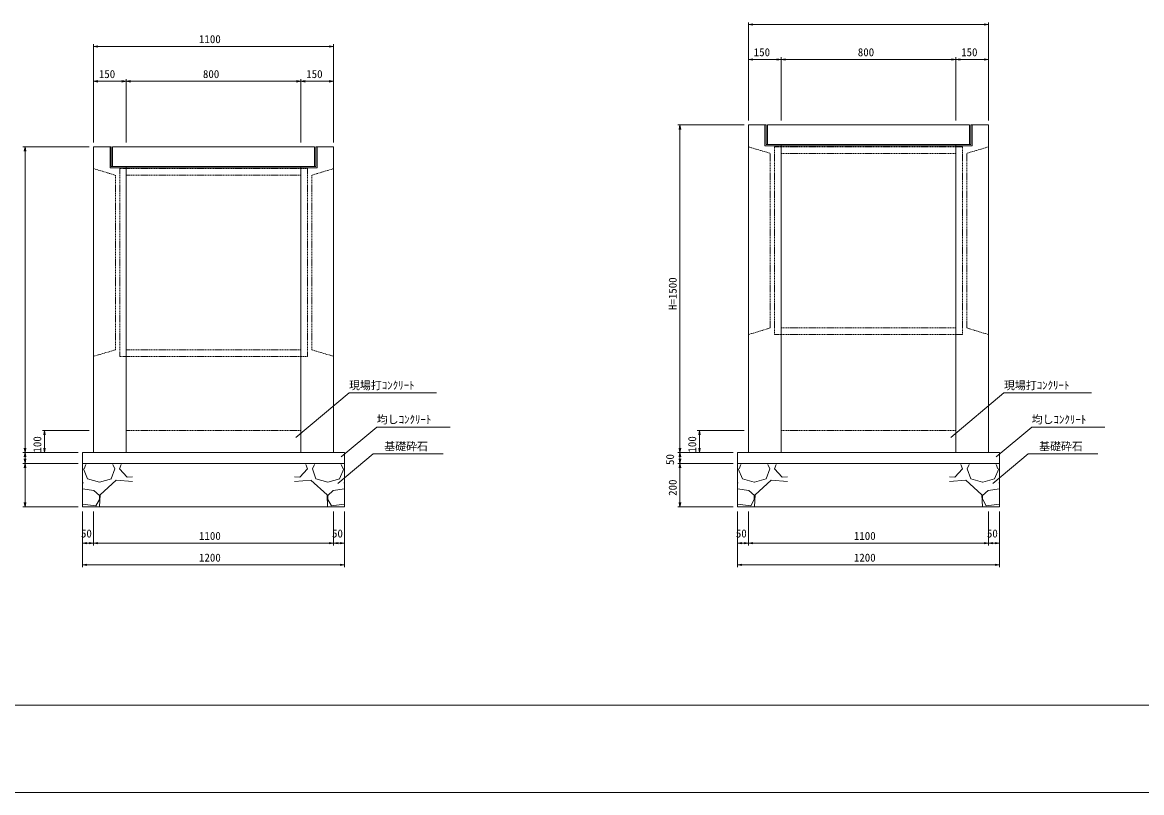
# Model space of a CAD drawing. Units: millimetres on the paper. Extents: x 0 to 841, y 0 to 594.
# Drawn here: x 216.5 to 472.9, y 0 to 176.4 of the extents above; entities that cross this region are included whole.
import ezdxf
from ezdxf.enums import TextEntityAlignment as Align

# ---------------------------------------------------------------- set-up
doc = ezdxf.new("R2010")
doc.units = ezdxf.units.MM
doc.linetypes.add('USER1', pattern=[0.375, 0.25, -0.125])
for name, color, linetype, lineweight in [('D-STR-DIM（寸法）', 7, 'Continuous', 18), ('D-STR-HTXT（旗揚げ）', 7, 'Continuous', 18), ('D-STR-STR1（構造物）', 4, 'Continuous', 18), ('D-STR-STRn（構造物）', 7, 'Continuous', 18), ('D-STR（構造物外形線）', 1, 'Continuous', 18), ('D-TTL(外枠）', 2, 'Continuous', 18), ('DEFPOINTS_2', 8, 'Continuous', 18)]:
    doc.layers.add(name, color=color, linetype=linetype, lineweight=lineweight)
doc.layers.add('D-STR-TXT（文字）', color=7, linetype='Continuous')
doc.styles.add('ＭＳ ゴシック', font='')
doc.styles.get('ＭＳ ゴシック').set_extended_font_data('MS Gothic')

msp = doc.modelspace()

# ---------------------------------------------------------------- linework, layer by layer
at = {"layer": 'D-STR-DIM（寸法）'}
for p, q in [((382.802, 153.922), (382.802, 176.422)), ((382.802, 175.922), (383.802, 176.088)), ((383.802, 175.755), (382.802, 175.922)), ((382.802, 175.922), (383.802, 175.922)), ((383.802, 175.922), (436.802, 175.922)), ((436.802, 176.088), (437.802, 175.922)), ((437.802, 175.922), (436.802, 175.755)), ((437.802, 175.922), (436.802, 175.922)), ((437.802, 153.922), (437.802, 176.422)), ((232.802, 148.922), (232.802, 171.422)), ((232.802, 170.922), (233.802, 171.088)), ((233.802, 170.755), (232.802, 170.922)), ((232.802, 170.922), (233.802, 170.922)), ((233.802, 170.922), (286.802, 170.922)), ((286.802, 171.088), (287.802, 170.922)), ((287.802, 170.922), (286.802, 170.755)), ((287.802, 170.922), (286.802, 170.922)), ((287.802, 148.922), (287.802, 171.422)), ((382.802, 153.922), (382.802, 168.422)), ((382.802, 167.922), (383.802, 168.088)), ((383.802, 167.755), (382.802, 167.922)), ((382.802, 167.922), (383.802, 167.922)), ((383.802, 167.922), (389.302, 167.922)), ((389.302, 168.088), (390.302, 167.922)), ((390.302, 167.922), (389.302, 167.755)), ((390.302, 167.922), (389.302, 167.922)), ((390.302, 153.922), (390.302, 168.422)), ((390.302, 153.922), (390.302, 168.422)), ((390.302, 167.922), (391.302, 168.088)), ((391.302, 167.755), (390.302, 167.922)), ((390.302, 167.922), (391.302, 167.922)), ((391.302, 167.922), (429.302, 167.922)), ((429.302, 168.088), (430.302, 167.922)), ((430.302, 167.922), (429.302, 167.755)), ((430.302, 167.922), (429.302, 167.922)), ((430.302, 153.922), (430.302, 168.422)), ((430.302, 153.922), (430.302, 168.422)), ((430.302, 167.922), (431.302, 168.088)), ((431.302, 167.755), (430.302, 167.922)), ((430.302, 167.922), (431.302, 167.922)), ((431.302, 167.922), (436.802, 167.922)), ((436.802, 168.088), (437.802, 167.922)), ((437.802, 167.922), (436.802, 167.755)), ((437.802, 167.922), (436.802, 167.922)), ((437.802, 153.922), (437.802, 168.422)), ((232.802, 148.922), (232.802, 163.422)), ((232.802, 162.922), (233.802, 163.088)), ((233.802, 162.755), (232.802, 162.922)), ((232.802, 162.922), (233.802, 162.922)), ((233.802, 162.922), (239.302, 162.922)), ((239.302, 163.088), (240.302, 162.922)), ((240.302, 162.922), (239.302, 162.755)), ((240.302, 162.922), (239.302, 162.922)), ((240.302, 148.922), (240.302, 163.422)), ((240.302, 148.922), (240.302, 163.422)), ((240.302, 162.922), (241.302, 163.088)), ((241.302, 162.755), (240.302, 162.922)), ((240.302, 162.922), (241.302, 162.922)), ((241.302, 162.922), (279.302, 162.922)), ((279.302, 163.088), (280.302, 162.922)), ((280.302, 162.922), (279.302, 162.755)), ((280.302, 162.922), (279.302, 162.922)), ((280.302, 148.922), (280.302, 163.422)), ((280.302, 148.922), (280.302, 163.422)), ((280.302, 162.922), (281.302, 163.088)), ((281.302, 162.755), (280.302, 162.922)), ((280.302, 162.922), (281.302, 162.922)), ((281.302, 162.922), (286.802, 162.922)), ((286.802, 163.088), (287.802, 162.922)), ((287.802, 162.922), (286.802, 162.755)), ((287.802, 162.922), (286.802, 162.922)), ((287.802, 148.922), (287.802, 163.422)), ((381.802, 152.922), (366.616, 152.922)), ((366.95, 151.922), (367.116, 152.922)), ((367.116, 152.922), (367.283, 151.922)), ((367.116, 152.922), (367.116, 151.922)), ((367.116, 151.922), (367.116, 78.922)), ((231.802, 147.922), (216.616, 147.922)), ((216.95, 146.922), (217.116, 147.922)), ((217.116, 147.922), (217.283, 146.922)), ((217.116, 147.922), (217.116, 146.922)), ((217.116, 146.922), (217.116, 78.922)), ((231.802, 82.922), (221.086, 82.922)), ((221.42, 81.922), (221.586, 82.922)), ((221.586, 82.922), (221.753, 81.922)), ((221.586, 82.922), (221.586, 81.922)), ((381.802, 82.922), (371.086, 82.922)), ((371.42, 81.922), (371.586, 82.922)), ((371.586, 82.922), (371.753, 81.922)), ((371.586, 82.922), (371.586, 81.922)), ((221.586, 81.922), (221.586, 78.922)), ((371.586, 81.922), (371.586, 78.922)), ((229.302, 77.922), (216.616, 77.922)), ((226.802, 77.922), (216.616, 77.922)), ((217.116, 77.922), (216.95, 78.922)), ((216.95, 76.922), (217.116, 77.922)), ((217.283, 78.922), (217.116, 77.922)), ((217.116, 77.922), (217.116, 78.922)), ((217.116, 77.922), (217.283, 76.922)), ((217.116, 77.922), (217.116, 76.922)), ((217.116, 76.922), (217.116, 76.422)), ((229.302, 77.922), (221.086, 77.922)), ((221.586, 77.922), (221.42, 78.922)), ((221.753, 78.922), (221.586, 77.922)), ((221.586, 77.922), (221.586, 78.922)), ((379.302, 77.922), (366.616, 77.922)), ((376.802, 77.922), (366.616, 77.922)), ((367.116, 77.922), (366.95, 78.922)), ((366.95, 76.922), (367.116, 77.922)), ((367.283, 78.922), (367.116, 77.922)), ((367.116, 77.922), (367.116, 78.922)), ((367.116, 77.922), (367.283, 76.922)), ((367.116, 77.922), (367.116, 76.922)), ((367.116, 76.922), (367.116, 76.422)), ((379.302, 77.922), (371.086, 77.922)), ((371.586, 77.922), (371.42, 78.922)), ((371.753, 78.922), (371.586, 77.922)), ((371.586, 77.922), (371.586, 78.922)), ((229.302, 75.422), (216.616, 75.422)), ((229.302, 75.422), (216.616, 75.422)), ((217.116, 75.422), (216.95, 76.422)), ((216.95, 74.422), (217.116, 75.422)), ((217.283, 76.422), (217.116, 75.422)), ((217.116, 75.422), (217.116, 76.422)), ((217.116, 75.422), (217.283, 74.422)), ((217.116, 75.422), (217.116, 74.422)), ((217.116, 74.422), (217.116, 66.422)), ((379.302, 75.422), (366.616, 75.422)), ((379.302, 75.422), (366.616, 75.422)), ((367.116, 75.422), (366.95, 76.422)), ((366.95, 74.422), (367.116, 75.422)), ((367.283, 76.422), (367.116, 75.422)), ((367.116, 75.422), (367.116, 76.422)), ((367.116, 75.422), (367.283, 74.422)), ((367.116, 75.422), (367.116, 74.422)), ((367.116, 74.422), (367.116, 66.422)), ((229.302, 65.422), (216.616, 65.422)), ((217.116, 65.422), (216.95, 66.422)), ((217.283, 66.422), (217.116, 65.422)), ((217.116, 65.422), (217.116, 66.422)), ((230.302, 64.422), (230.302, 56.629)), ((230.302, 64.422), (230.302, 51.661)), ((232.802, 64.422), (232.802, 56.629)), ((232.802, 64.422), (232.802, 56.629)), ((287.802, 64.422), (287.802, 56.629)), ((287.802, 64.422), (287.802, 56.629)), ((290.302, 64.422), (290.302, 56.629)), ((290.302, 64.422), (290.302, 51.661)), ((379.302, 65.422), (366.616, 65.422)), ((367.116, 65.422), (366.95, 66.422)), ((367.283, 66.422), (367.116, 65.422)), ((367.116, 65.422), (367.116, 66.422)), ((380.302, 64.422), (380.302, 56.629)), ((380.302, 64.422), (380.302, 51.661)), ((382.802, 64.422), (382.802, 56.629)), ((382.802, 64.422), (382.802, 56.629)), ((437.802, 64.422), (437.802, 56.629)), ((437.802, 64.422), (437.802, 56.629)), ((440.302, 64.422), (440.302, 56.629)), ((440.302, 64.422), (440.302, 51.661)), ((230.302, 57.129), (231.302, 57.296)), ((231.302, 56.962), (230.302, 57.129)), ((230.302, 57.129), (231.302, 57.129)), ((231.802, 57.129), (231.302, 57.129)), ((231.802, 57.296), (232.802, 57.129)), ((232.802, 57.129), (231.802, 56.962)), ((232.802, 57.129), (231.802, 57.129)), ((232.802, 57.129), (233.802, 57.296)), ((233.802, 56.962), (232.802, 57.129)), ((232.802, 57.129), (233.802, 57.129)), ((286.802, 57.129), (233.802, 57.129)), ((286.802, 57.296), (287.802, 57.129)), ((287.802, 57.129), (286.802, 56.962)), ((287.802, 57.129), (286.802, 57.129)), ((287.802, 57.129), (288.802, 57.296)), ((288.802, 56.962), (287.802, 57.129)), ((287.802, 57.129), (288.802, 57.129)), ((288.802, 57.129), (289.302, 57.129)), ((289.302, 57.296), (290.302, 57.129)), ((290.302, 57.129), (289.302, 56.962)), ((290.302, 57.129), (289.302, 57.129)), ((380.302, 57.129), (381.302, 57.296)), ((381.302, 56.962), (380.302, 57.129)), ((380.302, 57.129), (381.302, 57.129)), ((381.802, 57.129), (381.302, 57.129)), ((381.802, 57.296), (382.802, 57.129)), ((382.802, 57.129), (381.802, 56.962)), ((382.802, 57.129), (381.802, 57.129)), ((382.802, 57.129), (383.802, 57.296)), ((383.802, 56.962), (382.802, 57.129)), ((382.802, 57.129), (383.802, 57.129)), ((436.802, 57.129), (383.802, 57.129)), ((436.802, 57.296), (437.802, 57.129)), ((437.802, 57.129), (436.802, 56.962)), ((437.802, 57.129), (436.802, 57.129)), ((437.802, 57.129), (438.802, 57.296)), ((438.802, 56.962), (437.802, 57.129)), ((437.802, 57.129), (438.802, 57.129)), ((438.802, 57.129), (439.302, 57.129)), ((439.302, 57.296), (440.302, 57.129)), ((440.302, 57.129), (439.302, 56.962)), ((440.302, 57.129), (439.302, 57.129)), ((230.302, 52.161), (231.302, 52.328)), ((231.302, 51.994), (230.302, 52.161)), ((230.302, 52.161), (231.302, 52.161)), ((289.302, 52.161), (231.302, 52.161)), ((289.302, 52.328), (290.302, 52.161)), ((290.302, 52.161), (289.302, 51.994)), ((290.302, 52.161), (289.302, 52.161)), ((380.302, 52.161), (381.302, 52.328)), ((381.302, 51.994), (380.302, 52.161)), ((380.302, 52.161), (381.302, 52.161)), ((439.302, 52.161), (381.302, 52.161)), ((439.302, 52.328), (440.302, 52.161)), ((440.302, 52.161), (439.302, 51.994)), ((440.302, 52.161), (439.302, 52.161))]:
    msp.add_line(p, q, dxfattribs=at)
at = {"layer": 'D-STR-HTXT（旗揚げ）'}
for p, q in [((279.139, 81.348), (291.324, 91.562)), ((311.359, 91.562), (291.324, 91.562)), ((429.139, 81.348), (441.324, 91.562)), ((461.359, 91.562), (441.324, 91.562)), ((289.558, 76.923), (297.682, 83.733)), ((314.449, 83.733), (297.682, 83.733)), ((439.558, 76.923), (447.682, 83.733)), ((464.449, 83.733), (447.682, 83.733)), ((288.761, 70.796), (296.884, 77.606)), ((312.858, 77.606), (296.884, 77.606)), ((438.761, 70.796), (446.884, 77.606)), ((462.858, 77.606), (446.884, 77.606))]:
    msp.add_line(p, q, dxfattribs=at)
at = {"layer": 'D-STR-STR1（構造物）'}
for p, q in [((386.577, 152.922), (386.577, 148.122)), ((386.877, 152.922), (386.577, 152.922)), ((386.577, 148.122), (386.577, 152.922)), ((386.877, 148.422), (386.877, 152.922)), ((387.177, 148.422), (387.177, 152.922)), ((433.427, 152.922), (387.177, 152.922)), ((433.427, 152.922), (433.427, 148.422)), ((434.027, 152.922), (433.727, 152.922)), ((433.727, 148.422), (433.727, 152.922)), ((434.027, 152.922), (434.027, 148.122)), ((434.027, 148.272), (434.027, 152.922)), ((236.577, 147.922), (236.577, 143.122)), ((236.877, 147.922), (236.577, 147.922)), ((236.577, 143.122), (236.577, 147.922)), ((236.877, 143.422), (236.877, 147.922)), ((237.177, 143.422), (237.177, 147.922)), ((283.427, 147.922), (237.177, 147.922)), ((283.427, 147.922), (283.427, 143.422)), ((284.027, 147.922), (283.727, 147.922)), ((283.727, 143.422), (283.727, 147.922)), ((284.027, 147.922), (284.027, 143.122)), ((284.027, 143.272), (284.027, 147.922)), ((386.577, 148.122), (434.027, 148.122)), ((433.727, 148.422), (386.877, 148.422)), ((236.577, 143.122), (284.027, 143.122)), ((283.727, 143.422), (236.877, 143.422))]:
    msp.add_line(p, q, dxfattribs=at)
at = {"layer": 'D-STR-STR1（構造物）', "color": 7, "linetype": 'USER1'}
for p, q in [((240.302, 82.922), (280.302, 82.922)), ((390.302, 82.922), (430.302, 82.922))]:
    msp.add_line(p, q, dxfattribs=at)
at = {"layer": 'D-STR-STRn（構造物）'}
for p, q in [((230.302, 77.922), (230.302, 65.422)), ((232.802, 77.922), (230.302, 77.922)), ((287.802, 77.922), (290.302, 77.922)), ((290.302, 77.922), (290.302, 65.422)), ((380.302, 77.922), (380.302, 65.422)), ((382.802, 77.922), (380.302, 77.922)), ((437.802, 77.922), (440.302, 77.922)), ((440.302, 77.922), (440.302, 65.422)), ((290.302, 75.422), (230.302, 75.422)), ((230.654, 74.143), (231.075, 75.126)), ((237.212, 75.126), (237.667, 74.14)), ((238.78, 74.136), (239.151, 75.126)), ((281.823, 74.136), (281.452, 75.126)), ((283.392, 75.126), (282.937, 74.14)), ((289.95, 74.143), (289.529, 75.126)), ((440.302, 75.422), (380.302, 75.422)), ((380.654, 74.143), (381.075, 75.126)), ((387.212, 75.126), (387.667, 74.14)), ((388.78, 74.136), (389.151, 75.126)), ((431.823, 74.136), (431.452, 75.126)), ((433.392, 75.126), (432.937, 74.14)), ((439.95, 74.143), (439.529, 75.126)), ((230.48, 74.14), (231.437, 71.905)), ((231.426, 71.89), (234.139, 71.092)), ((234.168, 71.091), (236.881, 71.889)), ((236.872, 71.894), (237.67, 74.129)), ((240.536, 72.25), (238.781, 74.165)), ((241.765, 72.351), (240.519, 72.242)), ((278.839, 72.351), (280.085, 72.242)), ((280.067, 72.25), (281.823, 74.165)), ((283.732, 71.894), (282.934, 74.129)), ((286.435, 71.091), (283.722, 71.889)), ((289.178, 71.89), (286.465, 71.092)), ((290.124, 74.14), (289.166, 71.905)), ((380.48, 74.14), (381.437, 71.905)), ((381.426, 71.89), (384.139, 71.092)), ((384.168, 71.091), (386.881, 71.889)), ((386.872, 71.894), (387.67, 74.129)), ((390.536, 72.25), (388.781, 74.165)), ((391.765, 72.351), (390.519, 72.242)), ((428.839, 72.351), (430.085, 72.242)), ((430.067, 72.25), (431.823, 74.165)), ((433.732, 71.894), (432.934, 74.129)), ((436.435, 71.091), (433.722, 71.889)), ((439.178, 71.89), (436.465, 71.092)), ((440.124, 74.14), (439.166, 71.905)), ((230.485, 70.947), (230.302, 71.008)), ((230.302, 70.853), (230.466, 70.951)), ((232.897, 69.204), (230.302, 69.594)), ((237.997, 71.587), (234.327, 68.236)), ((241.765, 71.247), (237.988, 71.562)), ((278.839, 71.247), (282.616, 71.562)), ((282.606, 71.587), (286.277, 68.236)), ((287.706, 69.204), (290.302, 69.594)), ((290.119, 70.947), (290.302, 71.008)), ((290.302, 70.853), (290.138, 70.951)), ((380.485, 70.947), (380.302, 71.008)), ((380.302, 70.853), (380.466, 70.951)), ((382.897, 69.204), (380.302, 69.594)), ((387.997, 71.587), (384.327, 68.236)), ((391.765, 71.247), (387.988, 71.562)), ((428.839, 71.247), (432.616, 71.562)), ((432.606, 71.587), (436.277, 68.236)), ((437.706, 69.204), (440.302, 69.594)), ((440.119, 70.947), (440.302, 71.008)), ((440.302, 70.853), (440.138, 70.951)), ((234.17, 68.055), (232.893, 69.172)), ((233.335, 65.674), (234.133, 67.111)), ((234.153, 67.117), (234.153, 68.075)), ((234.316, 68.23), (234.189, 65.55)), ((286.288, 68.23), (286.415, 65.55)), ((286.434, 68.055), (287.711, 69.172)), ((286.451, 67.117), (286.451, 68.075)), ((287.269, 65.674), (286.471, 67.111)), ((384.17, 68.055), (382.893, 69.172)), ((383.335, 65.674), (384.133, 67.111)), ((384.153, 67.117), (384.153, 68.075)), ((384.316, 68.23), (384.189, 65.55)), ((436.288, 68.23), (436.415, 65.55)), ((436.434, 68.055), (437.711, 69.172)), ((436.451, 67.117), (436.451, 68.075)), ((437.269, 65.674), (436.471, 67.111)), ((230.302, 66.041), (233.36, 65.674)), ((230.302, 65.422), (290.302, 65.422)), ((290.302, 66.041), (287.243, 65.674)), ((380.302, 66.041), (383.36, 65.674)), ((380.302, 65.422), (440.302, 65.422)), ((440.302, 66.041), (437.243, 65.674))]:
    msp.add_line(p, q, dxfattribs=at)
at = {"layer": 'D-STR（構造物外形線）'}
for p, q in [((382.802, 77.922), (382.802, 152.922)), ((382.802, 152.922), (386.577, 152.922)), ((386.577, 148.422), (386.577, 152.922)), ((434.027, 152.922), (437.802, 152.922)), ((434.027, 152.922), (434.027, 148.422)), ((437.802, 152.922), (437.802, 77.922)), ((232.802, 77.922), (232.802, 147.922)), ((232.802, 147.922), (236.577, 147.922)), ((236.577, 143.422), (236.577, 147.922)), ((284.027, 147.922), (287.802, 147.922)), ((284.027, 147.922), (284.027, 143.422)), ((287.802, 147.922), (287.802, 77.922)), ((390.302, 148.422), (390.302, 77.922)), ((430.302, 148.422), (430.302, 77.922)), ((240.302, 143.422), (240.302, 77.922)), ((280.302, 143.422), (280.302, 77.922)), ((287.802, 77.922), (232.802, 77.922)), ((437.802, 77.922), (382.802, 77.922))]:
    msp.add_line(p, q, dxfattribs=at)
at = {"layer": 'D-STR（構造物外形線）', "linetype": 'USER1'}
for p, q in [((382.802, 147.922), (387.802, 146.422)), ((387.802, 146.422), (387.802, 106.422)), ((388.802, 147.922), (431.802, 147.922)), ((388.802, 147.922), (388.802, 104.922)), ((390.302, 146.422), (430.302, 146.422)), ((390.302, 146.422), (390.302, 106.422)), ((430.302, 146.422), (430.302, 106.422)), ((431.802, 147.922), (431.802, 104.922)), ((437.802, 147.922), (432.802, 146.422)), ((432.802, 146.422), (432.802, 106.422)), ((232.802, 142.922), (237.802, 141.422)), ((237.802, 141.422), (237.802, 101.422)), ((238.802, 142.922), (281.802, 142.922)), ((238.802, 142.922), (238.802, 99.922)), ((240.302, 141.422), (280.302, 141.422)), ((240.302, 141.422), (240.302, 101.422)), ((280.302, 141.422), (280.302, 101.422)), ((281.802, 142.922), (281.802, 99.922)), ((287.802, 142.922), (282.802, 141.422)), ((282.802, 141.422), (282.802, 101.422)), ((387.802, 106.422), (382.802, 104.922)), ((390.302, 106.422), (430.302, 106.422)), ((432.802, 106.422), (437.802, 104.922)), ((388.802, 104.922), (431.802, 104.922)), ((237.802, 101.422), (232.802, 99.922)), ((240.302, 101.422), (280.302, 101.422)), ((282.802, 101.422), (287.802, 99.922)), ((238.802, 99.922), (281.802, 99.922))]:
    msp.add_line(p, q, dxfattribs=at)
at = {"layer": 'D-TTL(外枠）'}
msp.add_line((818, 20), (23, 20), dxfattribs=at)
at = {"layer": 'DEFPOINTS_2'}
msp.add_line((0, 0), (841, 0), dxfattribs=at)

# ---------------------------------------------------------------- texts
at = {"layer": 'D-STR-DIM（寸法）', "style": 'ＭＳ ゴシック'}
for s, p in [('1100', (256.958, 171.122)), ('150', (384.02, 168.122)), ('800', (407.859, 168.122)), ('150', (431.52, 168.122)), ('150', (234.02, 163.122)), ('800', (257.859, 163.122)), ('150', (281.52, 163.122)), ('50', (229.921, 57.888)), ('1100', (256.958, 57.329)), ('50', (287.421, 57.888)), ('50', (379.921, 57.888)), ('1100', (406.958, 57.329)), ('50', (437.421, 57.888)), ('1200', (256.958, 52.361)), ('1200', (406.958, 52.361))]:
    msp.add_text(s, height=1.833, dxfattribs=at).set_placement(p, align=Align.BOTTOM_LEFT)
for s, p in [('H=1500', (366.916, 110.536)), ('100', (221.386, 77.89)), ('100', (371.386, 77.89)), ('50', (366.316, 75.041)), ('200', (366.916, 67.972))]:
    msp.add_text(s, height=1.833, rotation=90, dxfattribs=at).set_placement(p, align=Align.BOTTOM_LEFT)
at = {"layer": 'D-STR-TXT（文字）', "style": 'ＭＳ ゴシック'}
for s, p in [('現場打ｺﾝｸﾘｰﾄ', (291.324, 91.815)), ('現場打ｺﾝｸﾘｰﾄ', (441.324, 91.815)), ('均しｺﾝｸﾘｰﾄ', (297.682, 83.986)), ('均しｺﾝｸﾘｰﾄ', (447.682, 83.986)), ('基礎砕石', (299.384, 77.858)), ('基礎砕石', (449.384, 77.858))]:
    msp.add_text(s, height=1.833, dxfattribs=at).set_placement(p, align=Align.BOTTOM_LEFT)

doc.saveas('drawing.dxf')
